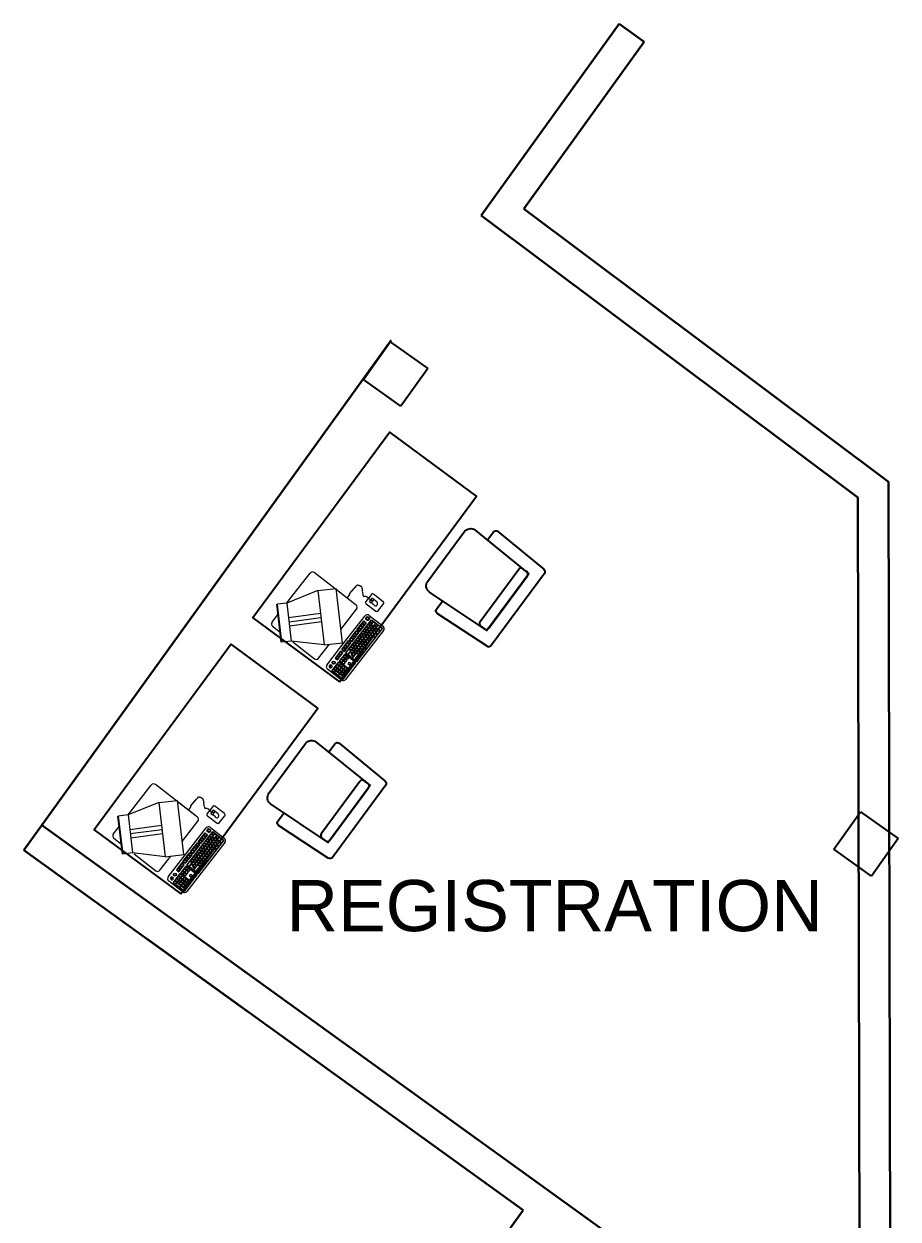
# Model space of a CAD drawing. Header units: metres. Extents: x 141303 to 146299, y 125960 to 127091.
# Drawn here: x 144882.75 to 144888.43, y 126064.64 to 126072.4 of the extents above; entities that cross this region are included whole.
import ezdxf

# ---------------------------------------------------------------- set-up
doc = ezdxf.new("R2010")
doc.units = ezdxf.units.M
doc.header["$MEASUREMENT"] = 0
doc.layers.add('FURNITURE', color=6, linetype='Continuous')
for name, color, linetype, lineweight in [('LETTERING', 50, 'Continuous', 30), ('new column', 4, 'Continuous', 25), ('NVMI_WALL', 7, 'Continuous', 30)]:
    doc.layers.add(name, color=color, linetype=linetype, lineweight=lineweight)
doc.layers.get('0').off()
doc.styles.get("Standard").update_dxf_attribs({"font": 'arial.ttf'})

# ---------------------------------------------------------------- blocks, each defined once
blk = doc.blocks.new('Escrit-Médico')
blk.add_lwpolyline([(203.5595, 159.2317), (202.0595, 159.2317), (202.0595, 159.9317), (203.5595, 159.9317)], close=True)
for points in [[(202.2634, 158.6586), (202.7234, 158.6586), (202.7434, 159.1086, 0.414214), (202.6934, 159.1586), (202.2934, 159.1586, 0.414214), (202.2434, 159.1086)], [(202.2803, 158.7285), (202.7034, 158.7285, -0.414214), (202.7234, 158.7085), (202.7234, 158.6786, -0.414214), (202.7034, 158.6586), (202.2803, 158.6586, -0.414214), (202.2603, 158.6786), (202.2603, 158.7085, -0.414214)]]:
    blk.add_lwpolyline(points, format="xyb", close=True)
blk.add_lwpolyline([(202.2434, 159.0054), (202.1818, 159.0054, 0.429831), (202.1619, 158.9843), (202.1824, 158.5975, 0.398767), (202.2024, 158.5786), (202.7844, 158.5786, 0.398767), (202.8044, 158.5975), (202.8249, 158.9843, 0.429831), (202.805, 159.0054), (202.7434, 159.0054)], format="xyb")
blk = doc.blocks.new('iiijmjk')
at = {"layer": 'FURNITURE', "linetype": 'ByBlock'}
blk.add_line((110.9668, -216.6778), (111.1442, -216.5036), dxfattribs=at)
at = {"layer": 'FURNITURE', "lineweight": 5}
for p, q in [((111.1889, -216.5491), (111.1442, -216.5036)), ((111.1889, -216.5491), (111.0116, -216.7234)), ((111.0128, -216.569), (111.0128, -216.6326)), ((111.0324, -216.5494), (111.0975, -216.5494)), ((111.3759, -216.6584), (111.1889, -216.5491)), ((111.1902, -216.5494), (111.435, -216.5494)), ((111.4546, -216.9131), (111.4546, -216.569)), ((111.0116, -216.7234), (110.9668, -216.6778)), ((111.2296, -216.8021), (111.0806, -216.6555)), ((111.2492, -216.7828), (111.1003, -216.6363)), ((111.2688, -216.7635), (111.1199, -216.617)), ((111.3759, -216.6584), (111.1225, -216.9072)), ((111.3759, -216.6584), (111.4607, -216.7447)), ((111.1225, -216.9072), (111.0116, -216.7234)), ((111.0128, -216.7348), (111.0128, -216.9131)), ((111.2073, -216.9935), (111.4607, -216.7447)), ((111.4546, -216.9131), (111.4546, -216.7507)), ((111.1225, -216.9072), (111.2073, -216.9935)), ((111.0324, -216.9327), (111.1475, -216.9327)), ((111.0324, -216.9327), (111.1475, -216.9327)), ((111.2692, -216.9327), (111.435, -216.9327)), ((111.5013, -216.9593), (111.5013, -217.0395)), ((111.5705, -216.9496), (111.5111, -216.9496)), ((111.5262, -216.9714), (111.5262, -216.9814)), ((111.5536, -216.9814), (111.5262, -216.9814)), ((111.5486, -216.9664), (111.5312, -216.9664)), ((111.5382, -216.9442), (111.5382, -216.9512)), ((111.5382, -216.9512), (111.5396, -216.9512)), ((111.5396, -216.9512), (111.5396, -216.9666)), ((111.5399, -216.9814), (111.5399, -216.9664)), ((111.5536, -217.0063), (111.5536, -216.9714)), ((111.5803, -217.0395), (111.5803, -216.9593)), ((111.0111, -217.1362), (111.0111, -217.0217)), ((111.03, -217.026), (111.0297, -217.026)), ((111.03, -217.028), (111.0297, -217.028)), ((111.0307, -217.0021), (111.1651, -217.0021)), ((111.0373, -217.0184), (111.0373, -217.0188)), ((111.0373, -217.0356), (111.0373, -217.0353)), ((111.0393, -217.0184), (111.0393, -217.0188)), ((111.0393, -217.0356), (111.0393, -217.0353)), ((111.0469, -217.026), (111.0465, -217.026)), ((111.0469, -217.028), (111.0465, -217.028)), ((111.1651, -217.0021), (111.4333, -217.0021)), ((111.1651, -217.0501), (111.1651, -217.1414)), ((111.1651, -217.0501), (111.4408, -217.0501)), ((111.1691, -217.0357), (111.1691, -217.0165)), ((111.1691, -217.0165), (111.2426, -217.0165)), ((111.1691, -217.0165), (111.1691, -217.0357)), ((111.2426, -217.0357), (111.1691, -217.0357)), ((111.1717, -217.0189), (111.1861, -217.0189)), ((111.1717, -217.0333), (111.1717, -217.0189)), ((111.1861, -217.0333), (111.1717, -217.0333)), ((111.1861, -217.0189), (111.1861, -217.0333)), ((111.1895, -217.0333), (111.1895, -217.0189)), ((111.1895, -217.0189), (111.2039, -217.0189)), ((111.2039, -217.0333), (111.1895, -217.0333)), ((111.2039, -217.0189), (111.2039, -217.0333)), ((111.2078, -217.0333), (111.2078, -217.0189)), ((111.2078, -217.0189), (111.2222, -217.0189)), ((111.2222, -217.0333), (111.2078, -217.0333)), ((111.2222, -217.0189), (111.2222, -217.0333)), ((111.2262, -217.0189), (111.2406, -217.0189)), ((111.2262, -217.0333), (111.2262, -217.0189)), ((111.2406, -217.0333), (111.2262, -217.0333)), ((111.2406, -217.0189), (111.2406, -217.0333)), ((111.2426, -217.0165), (111.2426, -217.0357)), ((111.4408, -217.0165), (111.4408, -217.0357)), ((111.4408, -217.0501), (111.4408, -217.1414)), ((111.4529, -217.0217), (111.4529, -217.1362)), ((111.5111, -217.0493), (111.5705, -217.0493)), ((111.5362, -217.0213), (111.5387, -217.0213)), ((111.4408, -217.1414), (111.1651, -217.1414)), ((111.4333, -217.1558), (111.0307, -217.1558))]:
    blk.add_line(p, q, dxfattribs=at)
for points in [[(111.4546, -216.8319), (111.4557, -216.8319), (111.4557, -216.8341), (111.4589, -216.8341), (111.4589, -216.8384), (111.4622, -216.8384), (111.4622, -216.8395), (111.4633, -216.8395), (111.4633, -216.8406), (111.4633, -216.8395), (111.4796, -216.8395), (111.4796, -216.8384), (111.4818, -216.8384), (111.4818, -216.8373), (111.4829, -216.8373), (111.4829, -216.8362), (111.485, -216.8362), (111.485, -216.8352), (111.5111, -216.8352), (111.5111, -216.8362), (111.5285, -216.8362), (111.5285, -216.8373), (111.5394, -216.8373), (111.5394, -216.8384), (111.5547, -216.8384), (111.5547, -216.8406), (111.5547, -216.8395), (111.5623, -216.8395), (111.5623, -216.8406), (111.5644, -216.8406), (111.5644, -216.8417), (111.5655, -216.8417), (111.5655, -216.8471), (111.5666, -216.8471), (111.5666, -216.8493), (111.5677, -216.8493), (111.5677, -216.8515), (111.5688, -216.8515), (111.5688, -216.8547), (111.5699, -216.8547), (111.5699, -216.8623), (111.571, -216.8623), (111.571, -216.8645), (111.5699, -216.8645), (111.5699, -216.8678), (111.5688, -216.8678), (111.5688, -216.871), (111.5677, -216.871), (111.5677, -216.8732), (111.5666, -216.8732), (111.5666, -216.8754), (111.5633, -216.8754), (111.5633, -216.8786), (111.5623, -216.8786), (111.5623, -216.8808), (111.5612, -216.8808), (111.5612, -216.883), (111.559, -216.883), (111.559, -216.8841), (111.5568, -216.8841), (111.5568, -216.8851), (111.5547, -216.8851), (111.5547, -216.8884), (111.5536, -216.8884), (111.5536, -216.8895), (111.5503, -216.8895), (111.5503, -216.8917), (111.5481, -216.8917), (111.5481, -216.8928), (111.5459, -216.8928), (111.5459, -216.8971), (111.5438, -216.8971), (111.5438, -216.8982), (111.5416, -216.8982), (111.5416, -216.8993), (111.5405, -216.8993), (111.5405, -216.9025), (111.5383, -216.9025), (111.5383, -216.9036), (111.5372, -216.9036), (111.5372, -216.9047), (111.5362, -216.9047), (111.5362, -216.9058), (111.5351, -216.9058), (111.5351, -216.9069), (111.534, -216.9069), (111.534, -216.9091), (111.5329, -216.9091), (111.5329, -216.9112), (111.5318, -216.9112), (111.5318, -216.9134), (111.5307, -216.9134), (111.5307, -216.9145), (111.5296, -216.9145), (111.5296, -216.9188), (111.5307, -216.9188), (111.5307, -216.9199), (111.5318, -216.9199), (111.5318, -216.921), (111.534, -216.921), (111.534, -216.9232), (111.5351, -216.9232), (111.5351, -216.9243), (111.5362, -216.9243), (111.5362, -216.9254), (111.5372, -216.9254), (111.5372, -216.9264), (111.5383, -216.9264), (111.5383, -216.9297), (111.5394, -216.9297), (111.5394, -216.9319), (111.5405, -216.9319), (111.5405, -216.9406), (111.5394, -216.9406), (111.5394, -216.9449), (111.5383, -216.9449), (111.5383, -216.9471), (111.5372, -216.9471)], [(111.0224, -217.0525), (111.0368, -217.0525), (111.0368, -217.0669), (111.0224, -217.0669), (111.0224, -217.0525), (111.0224, -217.0669)], [(111.0408, -217.0525), (111.0552, -217.0525), (111.0552, -217.0669), (111.0408, -217.0669), (111.0408, -217.0525), (111.0408, -217.0669)], [(111.0591, -217.0525), (111.0736, -217.0525), (111.0736, -217.0669), (111.0591, -217.0669), (111.0591, -217.0525), (111.0591, -217.0669)], [(111.0775, -217.0525), (111.0919, -217.0525), (111.0919, -217.0669), (111.0775, -217.0669), (111.0775, -217.0525), (111.0775, -217.0669)], [(111.1026, -217.0189), (111.117, -217.0189), (111.117, -217.0333), (111.1026, -217.0333), (111.1026, -217.0189), (111.1026, -217.0333)], [(111.1026, -217.0525), (111.117, -217.0525), (111.117, -217.0669), (111.1026, -217.0669), (111.1026, -217.0525), (111.1026, -217.0669)], [(111.121, -217.0189), (111.1354, -217.0189), (111.1354, -217.0333), (111.121, -217.0333), (111.121, -217.0189), (111.121, -217.0333)], [(111.121, -217.0525), (111.1354, -217.0525), (111.1354, -217.0669), (111.121, -217.0669), (111.121, -217.0525), (111.121, -217.0669)], [(111.1393, -217.0189), (111.1537, -217.0189), (111.1537, -217.0333), (111.1393, -217.0333), (111.1393, -217.0189), (111.1393, -217.0333)], [(111.1393, -217.0525), (111.1537, -217.0525), (111.1537, -217.0669), (111.1393, -217.0669), (111.1393, -217.0525), (111.1393, -217.0669)], [(111.1671, -217.0521), (111.1999, -217.0521), (111.1999, -217.0665), (111.1671, -217.0665), (111.1671, -217.0521), (111.1671, -217.0665)], [(111.178, -217.0333), (111.1717, -217.0333), (111.1717, -217.0269)], [(111.1861, -217.027), (111.1861, -217.0333), (111.1796, -217.0333)], [(111.1958, -217.0333), (111.1895, -217.0333), (111.1895, -217.0269)], [(111.2039, -217.027), (111.2039, -217.0333), (111.1974, -217.0333)], [(111.2039, -217.0521), (111.2183, -217.0521), (111.2183, -217.0665), (111.2039, -217.0665), (111.2039, -217.0521), (111.2039, -217.0665)], [(111.2222, -217.027), (111.2222, -217.0333), (111.2158, -217.0333)], [(111.2223, -217.0521), (111.2367, -217.0521), (111.2367, -217.0665), (111.2223, -217.0665), (111.2223, -217.0521), (111.2223, -217.0665)], [(111.2406, -217.0521), (111.255, -217.0521), (111.255, -217.0665), (111.2406, -217.0665), (111.2406, -217.0521), (111.2406, -217.0665)], [(111.2498, -217.0165), (111.3233, -217.0165), (111.3233, -217.0357), (111.2498, -217.0357), (111.2498, -217.0165), (111.2498, -217.0357)], [(111.2518, -217.0189), (111.2662, -217.0189), (111.2662, -217.0333), (111.2518, -217.0333), (111.2518, -217.0189), (111.2518, -217.0333)], [(111.259, -217.0521), (111.2734, -217.0521), (111.2734, -217.0665), (111.259, -217.0665), (111.259, -217.0521), (111.259, -217.0665)], [(111.2702, -217.0189), (111.2846, -217.0189), (111.2846, -217.0333), (111.2702, -217.0333), (111.2702, -217.0189), (111.2702, -217.0333)], [(111.2774, -217.0521), (111.2918, -217.0521), (111.2918, -217.0665), (111.2774, -217.0665), (111.2774, -217.0521), (111.2774, -217.0665)], [(111.2885, -217.0189), (111.3029, -217.0189), (111.3029, -217.0333), (111.2885, -217.0333), (111.2885, -217.0189), (111.2885, -217.0333)], [(111.2958, -217.0521), (111.3102, -217.0521), (111.3102, -217.0665), (111.2958, -217.0665), (111.2958, -217.0521), (111.2958, -217.0665)], [(111.3069, -217.0189), (111.3213, -217.0189), (111.3213, -217.0333), (111.3069, -217.0333), (111.3069, -217.0189), (111.3069, -217.0333)], [(111.3141, -217.0521), (111.3285, -217.0521), (111.3285, -217.0665), (111.3141, -217.0665), (111.3141, -217.0521), (111.3141, -217.0665)], [(111.3305, -217.0165), (111.404, -217.0165), (111.404, -217.0357), (111.3305, -217.0357), (111.3305, -217.0165), (111.3305, -217.0357)], [(111.3325, -217.0189), (111.3469, -217.0189), (111.3469, -217.0333), (111.3325, -217.0333), (111.3325, -217.0189), (111.3325, -217.0333)], [(111.3325, -217.0521), (111.3469, -217.0521), (111.3469, -217.0665), (111.3325, -217.0665), (111.3325, -217.0521), (111.3325, -217.0665)], [(111.3509, -217.0189), (111.3653, -217.0189), (111.3653, -217.0333), (111.3509, -217.0333), (111.3509, -217.0189), (111.3509, -217.0333)], [(111.3509, -217.0521), (111.3653, -217.0521), (111.3653, -217.0665), (111.3509, -217.0665), (111.3509, -217.0521), (111.3509, -217.0665)], [(111.3692, -217.0189), (111.3837, -217.0189), (111.3837, -217.0333), (111.3692, -217.0333), (111.3692, -217.0189), (111.3692, -217.0333)], [(111.3693, -217.0521), (111.3837, -217.0521), (111.3837, -217.0665), (111.3693, -217.0665), (111.3693, -217.0521), (111.3693, -217.0665)], [(111.3876, -217.0189), (111.402, -217.0189), (111.402, -217.0333), (111.3876, -217.0333), (111.3876, -217.0189), (111.3876, -217.0333)], [(111.3876, -217.0521), (111.402, -217.0521), (111.402, -217.0665), (111.3876, -217.0665), (111.3876, -217.0521), (111.3876, -217.0665)], [(111.406, -217.0521), (111.4204, -217.0521), (111.4204, -217.0665), (111.406, -217.0665), (111.406, -217.0521), (111.406, -217.0665)], [(111.4224, -217.0165), (111.4408, -217.0165), (111.4408, -217.0357), (111.4224, -217.0357), (111.4224, -217.0165), (111.4224, -217.0357)], [(111.4244, -217.0189), (111.4388, -217.0189), (111.4388, -217.0333), (111.4244, -217.0333), (111.4244, -217.0189), (111.4244, -217.0333)], [(111.4244, -217.0521), (111.4388, -217.0521), (111.4388, -217.0665), (111.4244, -217.0665), (111.4244, -217.0521), (111.4244, -217.0665)], [(111.0224, -217.0703), (111.0368, -217.0703), (111.0368, -217.1015), (111.0224, -217.1015), (111.0224, -217.0703), (111.0224, -217.1015)], [(111.0224, -217.1049), (111.0368, -217.1049), (111.0368, -217.1371), (111.0224, -217.1371), (111.0224, -217.1049), (111.0224, -217.1371)], [(111.0408, -217.0703), (111.0552, -217.0703), (111.0552, -217.0847), (111.0408, -217.0847), (111.0408, -217.0703), (111.0408, -217.0847)], [(111.0408, -217.0871), (111.0552, -217.0871), (111.0552, -217.1015), (111.0408, -217.1015), (111.0408, -217.0871), (111.0408, -217.1015)], [(111.0408, -217.1049), (111.0552, -217.1049), (111.0552, -217.1193), (111.0408, -217.1193), (111.0408, -217.1049), (111.0408, -217.1193)], [(111.0408, -217.1226), (111.0552, -217.1226), (111.0552, -217.1371), (111.0408, -217.1371), (111.0408, -217.1226), (111.0408, -217.1371)], [(111.0591, -217.0703), (111.0736, -217.0703), (111.0736, -217.0847), (111.0591, -217.0847), (111.0591, -217.0703), (111.0591, -217.0847)], [(111.0591, -217.0871), (111.0736, -217.0871), (111.0736, -217.1015), (111.0591, -217.1015), (111.0591, -217.0871), (111.0591, -217.1015)], [(111.0591, -217.1049), (111.0736, -217.1049), (111.0736, -217.1193), (111.0591, -217.1193), (111.0591, -217.1049), (111.0591, -217.1193)], [(111.0591, -217.1226), (111.0919, -217.1226), (111.0919, -217.1371), (111.0591, -217.1371), (111.0591, -217.1226), (111.0591, -217.1371)], [(111.0775, -217.0703), (111.0919, -217.0703), (111.0919, -217.0847), (111.0775, -217.0847), (111.0775, -217.0703), (111.0775, -217.0847)], [(111.0775, -217.0871), (111.0919, -217.0871), (111.0919, -217.1015), (111.0775, -217.1015), (111.0775, -217.0871), (111.0775, -217.1015)], [(111.0775, -217.1049), (111.0919, -217.1049), (111.0919, -217.1193), (111.0775, -217.1193), (111.0775, -217.1049), (111.0775, -217.1193)], [(111.1026, -217.0703), (111.117, -217.0703), (111.117, -217.0847), (111.1026, -217.0847), (111.1026, -217.0703), (111.1026, -217.0847)], [(111.1026, -217.1251), (111.117, -217.1251), (111.117, -217.1395), (111.1026, -217.1395), (111.1026, -217.1251), (111.1026, -217.1395)], [(111.121, -217.0703), (111.1354, -217.0703), (111.1354, -217.0847), (111.121, -217.0847), (111.121, -217.0703), (111.121, -217.0847)], [(111.121, -217.1073), (111.1354, -217.1073), (111.1354, -217.1217), (111.121, -217.1217), (111.121, -217.1073), (111.121, -217.1217)], [(111.121, -217.1251), (111.1354, -217.1251), (111.1354, -217.1395), (111.121, -217.1395), (111.121, -217.1251), (111.121, -217.1395)], [(111.1393, -217.0703), (111.1537, -217.0703), (111.1537, -217.0847), (111.1393, -217.0847), (111.1393, -217.0703), (111.1393, -217.0847)], [(111.1393, -217.1251), (111.1537, -217.1251), (111.1537, -217.1395), (111.1393, -217.1395), (111.1393, -217.1251), (111.1393, -217.1395)], [(111.1671, -217.0703), (111.1887, -217.0703), (111.1887, -217.0847), (111.1815, -217.0847), (111.1815, -217.103), (111.1671, -217.103), (111.1671, -217.0703), (111.1671, -217.103)], [(111.1671, -217.107), (111.2111, -217.107), (111.2111, -217.1214), (111.1671, -217.1214), (111.1671, -217.107), (111.1671, -217.1214)], [(111.1671, -217.1251), (111.1887, -217.1251), (111.1887, -217.1395), (111.1671, -217.1395), (111.1671, -217.1251), (111.1671, -217.1395)], [(111.1855, -217.0886), (111.1999, -217.0886), (111.1999, -217.103), (111.1855, -217.103), (111.1855, -217.0886), (111.1855, -217.103)], [(111.1927, -217.0703), (111.2071, -217.0703), (111.2071, -217.0847), (111.1927, -217.0847), (111.1927, -217.0703), (111.1927, -217.0847)], [(111.1927, -217.1251), (111.2143, -217.1251), (111.2143, -217.1395), (111.1927, -217.1395), (111.1927, -217.1251), (111.1927, -217.1395)], [(111.2039, -217.0886), (111.2183, -217.0886), (111.2183, -217.103), (111.2039, -217.103), (111.2039, -217.0886), (111.2039, -217.103)], [(111.2111, -217.0703), (111.2255, -217.0703), (111.2255, -217.0847), (111.2111, -217.0847), (111.2111, -217.0703), (111.2111, -217.0847)], [(111.215, -217.107), (111.2295, -217.107), (111.2295, -217.1214), (111.215, -217.1214), (111.215, -217.107), (111.215, -217.1214)], [(111.2183, -217.1251), (111.2399, -217.1251), (111.2399, -217.1395), (111.2183, -217.1395), (111.2183, -217.1251), (111.2183, -217.1395)], [(111.2222, -217.0886), (111.2366, -217.0886), (111.2366, -217.103), (111.2222, -217.103), (111.2222, -217.0886), (111.2222, -217.103)], [(111.2295, -217.0703), (111.2439, -217.0703), (111.2439, -217.0847), (111.2295, -217.0847), (111.2295, -217.0703), (111.2295, -217.0847)], [(111.2334, -217.107), (111.2478, -217.107), (111.2478, -217.1214), (111.2334, -217.1214), (111.2334, -217.107), (111.2334, -217.1214)], [(111.2406, -217.0886), (111.255, -217.0886), (111.255, -217.103), (111.2406, -217.103), (111.2406, -217.0886), (111.2406, -217.103)], [(111.2439, -217.1251), (111.2655, -217.1251), (111.2655, -217.1395), (111.2439, -217.1395), (111.2439, -217.1251), (111.2439, -217.1395)], [(111.2478, -217.0703), (111.2622, -217.0703), (111.2622, -217.0847), (111.2478, -217.0847), (111.2478, -217.0703), (111.2478, -217.0847)], [(111.2518, -217.107), (111.2662, -217.107), (111.2662, -217.1214), (111.2518, -217.1214), (111.2518, -217.107), (111.2518, -217.1214)], [(111.259, -217.0886), (111.2734, -217.0886), (111.2734, -217.103), (111.259, -217.103), (111.259, -217.0886), (111.259, -217.103)], [(111.2662, -217.0703), (111.2806, -217.0703), (111.2806, -217.0847), (111.2662, -217.0847), (111.2662, -217.0703), (111.2662, -217.0847)], [(111.2694, -217.1251), (111.3621, -217.1251), (111.3621, -217.1395), (111.2694, -217.1395), (111.2694, -217.1251), (111.2694, -217.1395)], [(111.2702, -217.107), (111.2846, -217.107), (111.2846, -217.1214), (111.2702, -217.1214), (111.2702, -217.107), (111.2702, -217.1214)], [(111.2774, -217.0886), (111.2918, -217.0886), (111.2918, -217.103), (111.2774, -217.103), (111.2774, -217.0886), (111.2774, -217.103)], [(111.2846, -217.0703), (111.299, -217.0703), (111.299, -217.0847), (111.2846, -217.0847), (111.2846, -217.0703), (111.2846, -217.0847)], [(111.2885, -217.107), (111.303, -217.107), (111.303, -217.1214), (111.2885, -217.1214), (111.2885, -217.107), (111.2885, -217.1214)], [(111.2957, -217.0886), (111.3101, -217.0886), (111.3101, -217.103), (111.2957, -217.103), (111.2957, -217.0886), (111.2957, -217.103)], [(111.303, -217.0703), (111.3174, -217.0703), (111.3174, -217.0847), (111.303, -217.0847), (111.303, -217.0703), (111.303, -217.0847)], [(111.3069, -217.107), (111.3213, -217.107), (111.3213, -217.1214), (111.3069, -217.1214), (111.3069, -217.107), (111.3069, -217.1214)], [(111.3141, -217.0886), (111.3285, -217.0886), (111.3285, -217.103), (111.3141, -217.103), (111.3141, -217.0886), (111.3141, -217.103)], [(111.3213, -217.0703), (111.3357, -217.0703), (111.3357, -217.0847), (111.3213, -217.0847), (111.3213, -217.0703), (111.3213, -217.0847)], [(111.3253, -217.107), (111.3397, -217.107), (111.3397, -217.1214), (111.3253, -217.1214), (111.3253, -217.107), (111.3253, -217.1214)], [(111.3325, -217.0886), (111.3469, -217.0886), (111.3469, -217.103), (111.3325, -217.103), (111.3325, -217.0886), (111.3325, -217.103)], [(111.3397, -217.0703), (111.3541, -217.0703), (111.3541, -217.0847), (111.3397, -217.0847), (111.3397, -217.0703), (111.3397, -217.0847)], [(111.3437, -217.107), (111.3581, -217.107), (111.3581, -217.1214), (111.3437, -217.1214), (111.3437, -217.107), (111.3437, -217.1214)], [(111.3509, -217.0886), (111.3653, -217.0886), (111.3653, -217.103), (111.3509, -217.103), (111.3509, -217.0886), (111.3509, -217.103)], [(111.3581, -217.0703), (111.3725, -217.0703), (111.3725, -217.0847), (111.3581, -217.0847), (111.3581, -217.0703), (111.3581, -217.0847)], [(111.3621, -217.107), (111.3765, -217.107), (111.3765, -217.1214), (111.3621, -217.1214), (111.3621, -217.107), (111.3621, -217.1214)], [(111.366, -217.1251), (111.3876, -217.1251), (111.3876, -217.1395), (111.366, -217.1395), (111.366, -217.1251), (111.366, -217.1395)], [(111.3692, -217.0886), (111.3837, -217.0886), (111.3837, -217.103), (111.3692, -217.103), (111.3692, -217.0886), (111.3692, -217.103)], [(111.3765, -217.0703), (111.3909, -217.0703), (111.3909, -217.0847), (111.3765, -217.0847), (111.3765, -217.0703), (111.3765, -217.0847)], [(111.3804, -217.107), (111.3948, -217.107), (111.3948, -217.1214), (111.3804, -217.1214), (111.3804, -217.107), (111.3804, -217.1214)], [(111.3876, -217.0886), (111.402, -217.0886), (111.402, -217.103), (111.3876, -217.103), (111.3876, -217.0886), (111.3876, -217.103)], [(111.3916, -217.1251), (111.4132, -217.1251), (111.4132, -217.1395), (111.3916, -217.1395), (111.3916, -217.1251), (111.3916, -217.1395)], [(111.3948, -217.0703), (111.4092, -217.0703), (111.4092, -217.0847), (111.3948, -217.0847), (111.3948, -217.0703), (111.3948, -217.0847)], [(111.3988, -217.107), (111.4132, -217.107), (111.4132, -217.1214), (111.3988, -217.1214), (111.3988, -217.107), (111.3988, -217.1214)], [(111.406, -217.0886), (111.4204, -217.0886), (111.4204, -217.103), (111.406, -217.103), (111.406, -217.0886), (111.406, -217.103)], [(111.4132, -217.0703), (111.4388, -217.0703), (111.4388, -217.0847), (111.4132, -217.0847), (111.4132, -217.0703), (111.4132, -217.0847)], [(111.4172, -217.107), (111.4388, -217.107), (111.4388, -217.1214), (111.4172, -217.1214), (111.4172, -217.107), (111.4172, -217.1214)], [(111.4172, -217.1251), (111.4388, -217.1251), (111.4388, -217.1395), (111.4172, -217.1395), (111.4172, -217.1251), (111.4172, -217.1395)], [(111.4244, -217.0886), (111.4388, -217.0886), (111.4388, -217.103), (111.4244, -217.103), (111.4244, -217.0886), (111.4244, -217.103)]]:
    blk.add_lwpolyline(points, dxfattribs=at)
for points in [[(111.0203, -217.0501), (111.0952, -217.0501), (111.0952, -217.1414), (111.0203, -217.1414)], [(111.0994, -217.0165), (111.0994, -217.0357), (111.157, -217.0357), (111.157, -217.0165)], [(111.157, -217.0501), (111.0994, -217.0501), (111.0994, -217.1414), (111.157, -217.1414)]]:
    blk.add_lwpolyline(points, close=True, dxfattribs=at)
for centre, radius in [((111.038, -217.0268), 0.0049), ((111.0698, -217.027), 0.00979), ((111.0698, -217.027), 0.00751)]:
    blk.add_circle(centre, radius, dxfattribs=at)
for centre, radius, start, end in [((111.0324, -216.569), 0.0196, 90, 180), ((111.435, -216.569), 0.0196, 0, 90), ((111.0324, -216.9131), 0.0196, 180, 270), ((111.435, -216.9131), 0.0196, 270, 360), ((111.5111, -216.9593), 0.0098, 90, 180), ((111.5312, -216.9714), 0.00499, 90, 180), ((111.4312, -216.9964), 0.0962, 351.79774, 8.95064), ((111.5486, -216.9714), 0.00499, 360, 90), ((111.5705, -216.9593), 0.0098, 0, 90), ((111.0307, -217.0217), 0.0196, 90, 180), ((111.0383, -217.027), 0.00979, 102.84348, 167.15652), ((111.0297, -217.0251), 0.00098, 167.15652, 270), ((111.0297, -217.029), 0.00098, 90, 192.84348), ((111.0383, -217.027), 0.00979, 192.84348, 257.15652), ((111.03, -217.0251), 0.00098, 270, 346.65142), ((111.03, -217.029), 0.00098, 13.34858, 90), ((111.0383, -217.027), 0.00751, 103.34858, 166.65142), ((111.0383, -217.027), 0.00751, 193.34858, 256.65142), ((111.0363, -217.0184), 0.00098, 0, 102.84348), ((111.0363, -217.0356), 0.00098, 257.15652, 0), ((111.0363, -217.0188), 0.00098, 283.34858, 0), ((111.0363, -217.0353), 0.00098, 0, 76.65142), ((111.0402, -217.0184), 0.00098, 77.15652, 180), ((111.0402, -217.0188), 0.00098, 180, 256.65142), ((111.0402, -217.0353), 0.00098, 103.34858, 180), ((111.0402, -217.0356), 0.00098, 180, 282.84348), ((111.0383, -217.027), 0.00751, 13.34858, 76.65142), ((111.0383, -217.027), 0.00751, 283.34858, 346.65142), ((111.0383, -217.027), 0.00979, 12.84348, 77.15652), ((111.0383, -217.027), 0.00979, 282.84348, 347.15652), ((111.0465, -217.0251), 0.00098, 193.34858, 270), ((111.0465, -217.029), 0.00098, 90, 166.65142), ((111.0469, -217.0251), 0.00098, 270, 12.84348), ((111.0469, -217.029), 0.00098, 347.15652, 90), ((111.4333, -217.0217), 0.0196, 0, 90), ((111.5111, -217.0395), 0.0098, 180, 270), ((111.5361, -217.0115), 0.0098, 171.79774, 238.65524), ((111.5362, -217.0113), 0.00998, 238.65524, 270), ((111.5387, -217.0063), 0.015, 270, 0), ((111.5705, -217.0395), 0.0098, 270, 0), ((111.0307, -217.1362), 0.0196, 180, 270), ((111.4333, -217.1362), 0.0196, 270, 0)]:
    blk.add_arc(centre, radius, start, end, dxfattribs=at)

msp = doc.modelspace()

# ---------------------------------------------------------------- linework, layer by layer
at = {"layer": 'new column'}
for p, q in [((144884.95497, 126070.09293), (144885.12891, 126070.33736)), ((144885.12891, 126070.33736), (144885.37334, 126070.16342)), ((144885.37334, 126070.16342), (144885.1994, 126069.91899)), ((144885.1994, 126069.91899), (144884.95497, 126070.09293)), ((144888.0125, 126067.03974), (144888.18644, 126067.28417)), ((144888.18644, 126067.28417), (144888.43087, 126067.11023)), ((144888.43087, 126067.11023), (144888.25693, 126066.86581)), ((144888.25693, 126066.86581), (144888.0125, 126067.03974))]:
    msp.add_line(p, q, dxfattribs=at)
at = {"layer": 'NVMI_WALL'}
for p, q in [((144885.72069, 126071.15838), (144886.6179, 126072.40316)), ((144886.78015, 126072.28622), (144886.6179, 126072.40316)), ((144885.99782, 126071.20082), (144886.78015, 126072.28622)), ((144888.36868, 126069.42699), (144885.99782, 126071.20082)), ((144888.1689, 126069.32668), (144885.72069, 126071.15838)), ((144882.74808, 126067.03419), (144885.13588, 126070.34702)), ((144888.38265, 126062.97293), (144888.36868, 126069.42699)), ((144888.1818, 126063.36423), (144888.1689, 126069.32668)), ((144888.1818, 126063.36423), (144882.86502, 126067.19644)), ((144884.2083, 126065.9817), (144882.74808, 126067.03419)), ((144885.99302, 126064.69532), (144883.55199, 126066.45475)), ((144884.23886, 126062.26161), (144885.99302, 126064.69532))]:
    msp.add_line(p, q, dxfattribs=at)

# ---------------------------------------------------------------- block references
at = {"layer": 'FURNITURE', "lineweight": 5, "xscale": -1, "rotation": 53.57045542055082}
for p in [(145133.79641, 126137.3524), (145132.76459, 126135.97523)]:
    msp.add_blockref('Escrit-Médico', p, dxfattribs=at)
at = {"layer": 'FURNITURE', "lineweight": 5, "rotation": 52.19213590367096}
for p in [(144645.20733, 126113.54082), (144644.17551, 126112.16366)]:
    msp.add_blockref('iiijmjk', p, dxfattribs=at)

# ---------------------------------------------------------------- texts
at = {"layer": 'LETTERING', "insert": (144884.45415, 126066.84035), "char_height": 0.3328064, "attachment_point": 1}
msp.add_mtext_dynamic_manual_height_columns('REGISTRATION', width=3.4705307, gutter_width=1.66403, heights=[0], dxfattribs=at)

doc.saveas('drawing.dxf')
